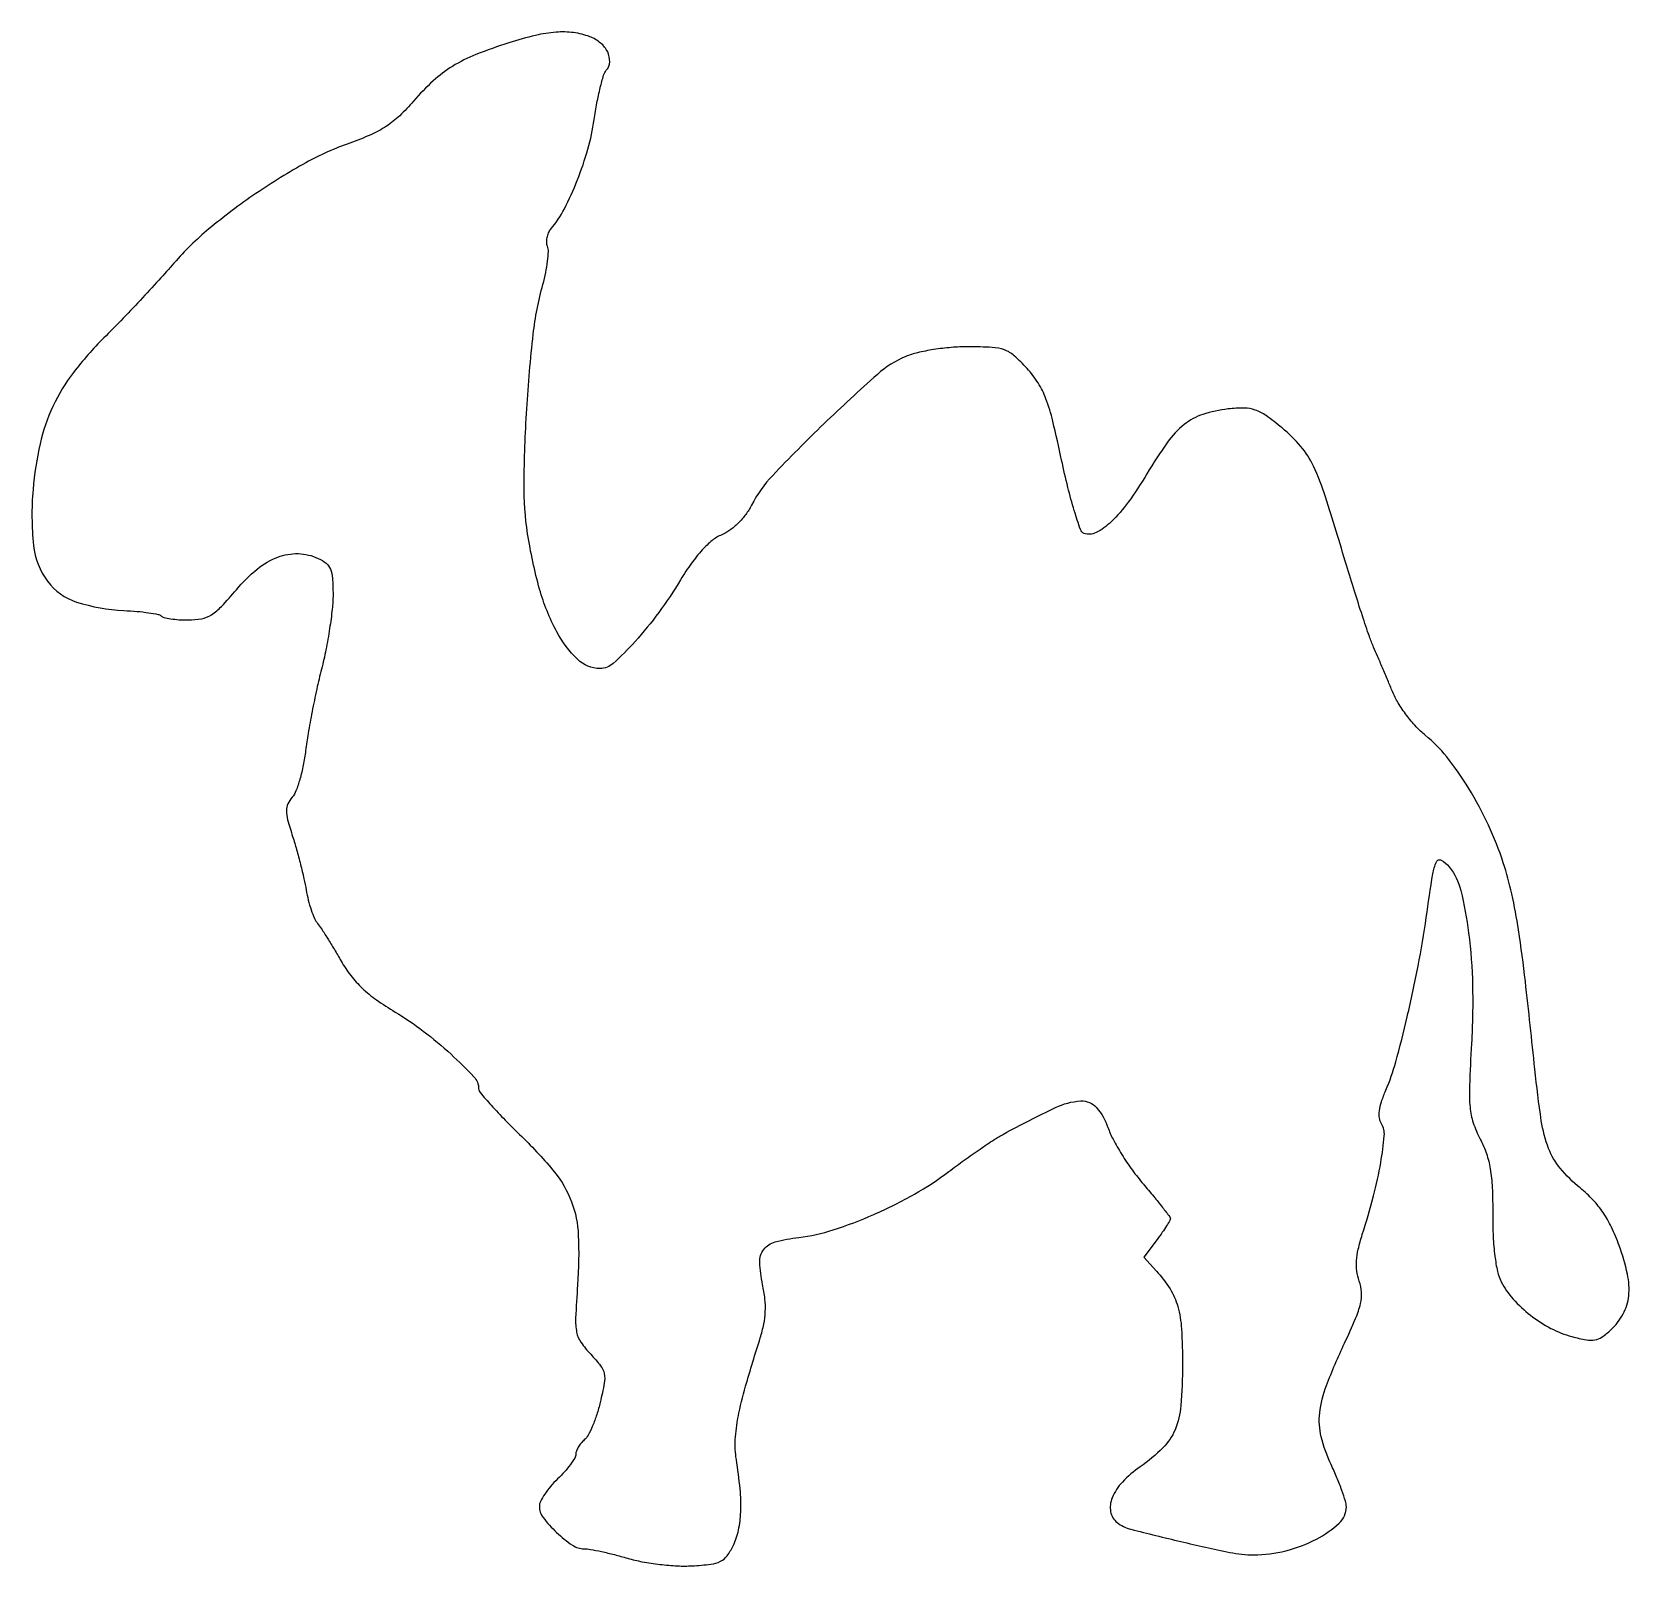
# Model space of a CAD drawing. Extents: x 0 to 264, y 0 to 253.
import ezdxf

# ---------------------------------------------------------------- set-up
doc = ezdxf.new("R2010")
doc.units = 0

msp = doc.modelspace()

# ---------------------------------------------------------------- linework, layer by layer
msp.add_lwpolyline([(79, 251.075492, 0.018144), (73.549626, 249.128907, 0.04244), (69.681817, 247.192617, 0.048214), (66.499898, 244.797102, 0.030474), (63.268918, 241.452957, -0.02681), (60.991873, 239.061363, -0.043831), (58.797086, 237.327116, -0.040994), (56.22943, 235.927171, -0.020268), (52.773609, 234.560095, 0.042286), (45.542957, 231.325137, 0.023451), (37.308214, 226.252542, 0.02343), (29.553022, 220.407693, 0.040777), (23.796162, 214.778291, -0.006202), (21.318987, 211.996199, -0.003407), (18.221571, 208.64929, -0.003395), (15.031553, 205.295027, -0.005423), (12.255994, 202.477769, 0.034108), (7.231548, 196.756002, 0.053716), (3.84519, 191.171239, 0.053809), (1.729912, 185.000471, 0.034366), (0.565486, 177.5, 0.047139), (0.647586, 168.27119, 0.136151), (2.960953, 162.372345, 0.154868), (7.754615, 158.956452, 0.066991), (15.552985, 157.553132, -0.010614), (17.695831, 157.412596, -0.014704), (19.608332, 157.189507, -0.011182), (21.170291, 156.924774, -0.149893), (21.677893, 156.65544, 0.141591), (22.141567, 156.399668, 0.018968), (23.249354, 156.192536, 0.020682), (24.614092, 156.047942, 0.016051), (26.107141, 156, 0.047846), (28.309862, 156.211264, 0.09204), (29.954395, 156.858215, 0.06402), (31.616556, 158.219546, 0.014042), (34.081038, 160.981057, -0.044883), (37.505962, 164.372936, -0.081494), (40.901152, 166.354112, -0.099478), (44.259482, 166.921207, -0.099453), (47.576526, 166.147086, -0.065845), (48.853885, 165.347977, -0.124233), (49.56859, 164.374035, -0.080159), (49.91087, 162.884672, -0.016481), (50, 160.181401, -0.027364), (49.869647, 157.801312, -0.010976), (49.442347, 154.567582, -0.010823), (48.828523, 151.095322, -0.013444), (48.101607, 147.897281, 0.008462), (47.321886, 144.618405, 0.005907), (46.549038, 140.896263, 0.005961), (45.892583, 137.308947, 0.012302), (45.482092, 134.487318, -0.019059), (45.097202, 132.071262, -0.020813), (44.537789, 129.76243, -0.020801), (43.898622, 127.839669, -0.089516), (43.280083, 126.810318, 0.069996), (42.550518, 125.696458, 0.113219), (42.310327, 124.594612, 0.06437), (42.521709, 123.088186, 0.011003), (43.35059, 120.310318, -0.009528), (43.994062, 118.176804, -0.00657), (44.644738, 115.738031, -0.006626), (45.208834, 113.375095, -0.013439), (45.577652, 111.5, 0.020559), (45.924844, 109.858607, 0.019946), (46.408561, 108.234375, 0.020319), (46.94829, 106.842704, 0.066553), (47.457464, 106, -0.024004), (48.086432, 105.134491, -0.005106), (49.091838, 103.566658, -0.00533), (50.220306, 101.723368, -0.005046), (51.330371, 99.822665, 0.035016), (52.933842, 97.420082, 0.039067), (54.804416, 95.357437, 0.034713), (57.16001, 93.426312, 0.019704), (60.249569, 91.41139, -0.02797), (64.874843, 88.284789, -0.02297), (69.449948, 84.460221, -0.017611), (73.225544, 80.744301, -0.191839), (74, 78.800082, 0.179131), (74.237378, 78.158761, 0.005803), (76.082325, 76.05781, 0.01049), (78.37236, 73.615321, 0.007021), (81.088766, 70.914177, -0.029097), (86.511942, 65.023245, -0.081577), (89.304861, 60.180267, -0.080291), (90.425669, 54.653271, -0.02758), (90.300305, 46.464794, 0.006191), (89.983514, 41.015834, 0.058306), (90.14903, 38.681584, 0.105312), (90.848794, 37.013104, 0.039273), (92.466056, 35.03543, -0.025015), (94.100469, 33.149081, -0.117763), (94.693117, 31.855125, -0.094717), (94.702755, 30.296259, -0.013191), (94.029374, 27.122444, -0.019369), (93.464304, 25.1134, -0.021703), (92.763461, 23.230409, -0.021626), (92.033987, 21.692716, -0.098283), (91.412141, 20.927083, 0.044551), (90.871824, 20.390676, 0.040328), (90.414816, 19.749679, 0.042672), (90.100597, 19.104918, 0.092306), (90, 18.564646, -0.136809), (89.823906, 17.93312, -0.022994), (89.11875, 16.87959, -0.023683), (88.148622, 15.687693, -0.019071), (87, 14.5, 0.025799), (85.851733, 13.280266, 0.028918), (84.88125, 11.992525, 0.030038), (84.193981, 10.813998, 0.117508), (84, 10, 0.165581), (84.6304, 8.148597, 0.039233), (86.84831, 5.694052, 0.039629), (89.439335, 3.605829, 0.150915), (91.400812, 3, -0.045163), (92.411914, 2.908485, -0.008469), (94.236486, 2.543438, -0.009), (96.360372, 2.040761, -0.008128), (98.538626, 1.445747, 0.025607), (100.970561, 0.871943, 0.015907), (103.871168, 0.437431, 0.015949), (106.768362, 0.190604, 0.027619), (109.184191, 0.195747, 0.015379), (112.262456, 0.46767, 0.084268), (113.857614, 0.938481, 0.120555), (114.927558, 1.830744, 0.046255), (115.93568, 3.5, 0.060521), (116.817596, 6.075001, 0.042993), (117.192849, 9.106901, 0.033264), (117.082669, 12.866923, 0.015382), (116.465058, 17.720814, -0.052891), (116.296329, 20.985326, -0.035133), (116.76153, 24.709189, -0.022032), (117.993369, 29.774146, -0.005812), (120.411926, 37.754712, 0.027502), (120.989131, 40.006858, 0.038295), (121.236818, 42.072347, 0.037708), (121.168251, 44.175773, 0.025547), (120.788306, 46.544454, -0.042008), (120.323618, 50.208065, -0.176453), (120.983551, 52.288919, -0.164688), (122.863202, 53.541818, -0.0355), (126.757589, 54.292863, 0.04791), (132.42497, 55.532212, 0.025636), (139.132543, 58.074585, 0.025147), (145.826619, 61.423263, 0.033645), (151.5, 65.151575, -0.006136), (154.017186, 67.011621, -0.005854), (156.61875, 68.839231, -0.005816), (158.953981, 70.399642, -0.020712), (160.5, 71.318021, -0.011567), (169.046086, 75.674912, -0.096653), (173.224703, 76.766965, -0.231519), (175.80703, 75.699137, -0.101098), (177.70436, 72.401936, 0.042382), (178.535461, 70.465224, 0.017056), (179.97785, 67.970311, 0.016733), (181.722537, 65.374456, 0.02034), (183.532688, 63.070282, -0.004044), (185.244889, 61.031213, -0.006251), (186.687727, 59.239275, -0.002367), (187.895373, 57.685353, -0.165467), (188, 57.377853, -0.136996), (187.918195, 57.084889, -0.006154), (187.359036, 56.186848, -0.009943), (186.653982, 55.131766, -0.006915), (185.817995, 53.967695), (183.635989, 51.016374), (185.693031, 48.758187, -0.044955), (187.931319, 45.807556, -0.072128), (189.203266, 42.921513, -0.053349), (189.819474, 39.209645, -0.014898), (189.985258, 33.315741, -0.019307), (189.713743, 26.578874, -0.078882), (188.758016, 22.610378, -0.099998), (186.745605, 19.624841, -0.041766), (183, 16.502599, 0.049224), (180.086583, 13.99962, 0.09268), (178.398536, 11.410877, 0.140137), (178.133665, 9.108502, 0.190869), (179.199442, 7.335034, 0.100534), (181.484154, 6.225529, 0.004879), (189.717989, 4.193753, 0.007094), (197.792522, 2.405246, 0.051499), (201.740678, 2.005577, 0.0617), (206.98946, 2.666527, 0.057674), (212.047443, 4.591934, 0.065167), (215.80247, 7.211369, 0.212553), (216.990231, 9.924314, 0.074475), (216.847739, 10.836992, 0.010859), (216.246247, 12.620541, 0.012081), (215.432679, 14.71101, 0.010093), (214.471237, 16.890293, -0.047923), (212.85485, 21.461156, -0.088832), (212.592438, 25.375786, -0.065362), (213.702985, 29.89815, -0.016651), (216.681326, 36.852441, 0.009002), (218.510504, 40.949176, 0.042337), (219.314033, 43.395926, 0.072264), (219.478968, 45.256656, 0.070004), (219.111886, 47.108889, -0.049805), (218.718429, 48.745733, -0.050499), (218.659023, 50.420341, -0.041308), (218.945489, 52.341486, -0.019574), (219.613156, 54.756448, 0.013219), (221.458351, 61.114874, 0.021157), (222.65701, 66.638436, 0.02027), (223.236349, 71.040496, 0.163578), (222.770219, 72.99633, -0.107518), (222.431277, 73.942349, -0.065068), (222.431432, 75.137131, -0.047579), (222.775153, 76.637745, -0.021312), (223.494415, 78.532099, 0.03429), (225.125085, 83.187238, 0.009655), (227.022832, 90.648244, 0.009861), (228.807004, 99.017322, 0.011645), (230.152903, 107, -0.002893), (231.234573, 114.179831, -0.067413), (231.823048, 116.152293, -0.441341), (232.633655, 116.416406, -0.092752), (233.918974, 115.331026, -0.112179), (235.845984, 111.45269, -0.027895), (237.136457, 104.43809, -0.026122), (237.777861, 95.777753, -0.019789), (237.607502, 86.249108, 0.00494), (237.274066, 79.244807, 0.032024), (237.367083, 75.714033, 0.057593), (237.895743, 73.176837, 0.040899), (239.034561, 70.5, -0.03837), (240.073465, 68.091845, -0.041186), (240.702789, 65.60919, -0.031128), (241.023565, 62.526868, -0.011279), (241.106754, 58.126691, 0.012281), (241.184933, 54.388037, 0.019814), (241.455507, 51.215885, 0.023037), (241.892685, 48.680924, 0.065193), (242.502168, 46.995807, 0.063288), (244.481971, 44.124524, 0.045317), (247.338391, 41.462638, 0.04457), (250.692105, 39.310618, 0.054652), (254.157794, 37.957511, 0.019007), (256.542725, 37.411599, 0.0895), (257.9419, 37.39972, 0.110267), (259.109478, 37.879222, 0.036231), (260.560452, 39.056792, 0.079526), (262.60642, 41.704511, 0.100344), (263.516927, 44.6568, 0.079206), (263.304292, 48.259741, 0.033164), (261.941336, 52.940738, 0.023128), (260.669854, 55.982911, 0.038267), (259.290842, 58.399074, 0.04086), (257.631051, 60.465075, 0.031472), (255.513232, 62.435645, -0.046435), (252.227216, 65.681672, -0.083781), (250.314044, 68.935383, -0.054559), (249.116677, 73.521852, -0.010671), (248.051241, 82, 0.002219), (246.482035, 96.458311, 0.009823), (245.353919, 104.942331, 0.016466), (244.244337, 110.879062, 0.024196), (242.848649, 116, 0.030772), (240.404191, 122.192095, 0.027896), (237.146694, 128.251167, 0.029201), (233.525612, 133.460352, 0.058844), (230.000702, 136.999444, -0.039592), (228.475324, 138.417623, -0.024352), (226.905881, 140.303926, -0.02435), (225.527017, 142.33427, -0.039529), (224.585177, 144.193599, 0.001625), (223.810452, 146.061806, 0.001214), (222.944796, 148.116245, 0.001227), (222.119821, 150.047728, 0.002801), (221.485646, 151.5, -0.020832), (220.787992, 153.26893, -0.003538), (219.623467, 156.703125, -0.003859), (218.314364, 160.760054, -0.003427), (217.014104, 165, 0.004129), (213.540331, 176.270979, 0.032787), (211.55502, 181.347729, 0.065223), (209.481202, 184.593253, 0.046402), (206.406546, 187.630091, 0.016732), (203.748328, 189.663546, 0.070651), (201.971583, 190.585119, 0.083577), (200.15964, 190.897366, 0.02904), (197.504139, 190.753356, 0.050519), (193.34858, 189.853753, 0.090009), (190.276822, 188.200773, 0.06976), (187.495635, 185.264558, 0.020736), (184.113483, 180.074357, -0.021794), (181.047904, 175.39164, -0.047369), (178.224028, 172.15823, -0.068344), (175.745454, 170.382146, -0.21686), (173.75772, 170.266364, -0.221469), (173.16929, 170.878114, -0.008195), (172.154999, 174.004879, -0.013529), (171.090971, 177.84602, -0.008941), (170.06781, 182.31038, 0.006976), (168.619358, 188.746442, 0.031274), (167.48623, 192.437701, 0.050253), (166.194644, 195.039408, 0.045139), (164.368792, 197.434065, 0.02549), (162.250188, 199.522292, 0.09397), (160.644672, 200.484293, 0.075416), (158.620122, 200.898663, 0.012835), (154.673107, 201, 0.02073), (151.880326, 200.884161, 0.018134), (148.978152, 200.536653, 0.01876), (146.333117, 200.019858, 0.041148), (144.372124, 199.385819, 0.082843), (139.702995, 196.456728, 0.010359), (130.894271, 188.31124, 0.011011), (122.452738, 179.808047, 0.07121), (118.962038, 174.893152, -0.042214), (118.008327, 173.371135, -0.036329), (116.767434, 171.947037, -0.037578), (115.395344, 170.776514, -0.059688), (114.050977, 170.021115, 0.072309), (112.491268, 169.092392, 0.036986), (110.829295, 167.527354, 0.030654), (109.087285, 165.374049, 0.01844), (107.280135, 162.627963, -0.022036), (103.667048, 157.222679, -0.025898), (99.769392, 152.452518, -0.023487), (96.1651, 148.836863, -0.187142), (94.007499, 148, -0.19574), (90.283823, 149.515824, -0.076281), (86.878371, 154.039035, -0.055202), (84.044055, 161.078256, -0.029895), (82.070778, 170.214187, -0.040837), (81.485075, 178.412289, -0.01272), (81.926431, 190.754414, -0.012781), (82.998511, 203.082422, -0.039514), (84.586653, 211.283076, 0.017341), (85.052293, 213.222776, 0.020145), (85.355779, 215.095774, 0.019595), (85.485011, 216.68444, 0.102454), (85.344047, 217.545811, -0.085087), (85.211034, 218.213491, -0.056281), (85.27802, 218.994447, -0.054896), (85.522601, 219.764098, -0.068947), (85.916607, 220.399518, 0.053655), (88.123959, 223.728447, 0.025506), (90.257871, 228.414592, 0.024996), (92.004042, 233.57432, 0.033107), (93.038211, 238.422699, -0.010718), (93.495371, 241.161458, -0.013642), (94.039655, 243.664517, -0.01162), (94.596056, 245.717733, -0.10156), (95.038136, 246.54595, 0.160506), (95.592061, 247.955559, 0.129733), (95.264264, 249.557025, 0.105991), (94.088581, 251.0376, 0.081471), (92.298516, 252.076604, 0.058831), (89.645997, 252.742034, 0.050896), (86.775469, 252.818308, 0.039858), (83.362031, 252.285605, 0.018067)], format="xyb", close=True)

doc.saveas('drawing.dxf')
